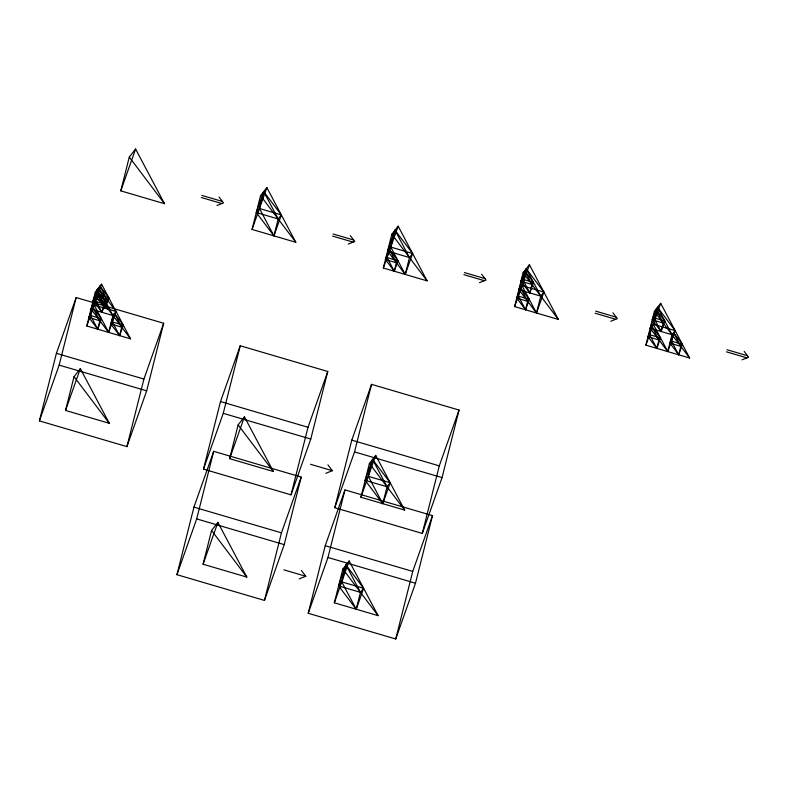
<?xml version="1.0" encoding="UTF-8"?>
<svg xmlns="http://www.w3.org/2000/svg" width="788" height="788" viewBox="0 0 788 788"><rect width="100%" height="100%" fill="white"/><g stroke="black" fill="none" stroke-linecap="round" stroke-linejoin="round"><path stroke-width="1.18" d="M39.4 420.9L56.401 353.339L76.16 297.549L163.677 323.267L146.676 390.828L126.917 446.619L39.4 420.9L59.159 365.11L76.16 297.549M65.532 410.44L74.033 376.654L80.346 368.597L109.286 423.304L65.532 410.44L80.346 368.597M86.778 325.986L95.279 292.2L101.593 284.143L130.542 338.84L86.778 325.986L101.593 284.143M120.781 190.854L129.281 157.078L135.595 149.011L164.534 203.718L120.781 190.854L135.595 149.011M126.917 446.619L143.918 379.058L163.677 323.267M252.052 229.436L260.552 195.651L266.876 187.593L295.815 242.29L252.052 229.436L266.876 187.593M176.936 574.688L193.937 507.127L213.696 451.337L301.213 477.055L284.212 544.616L264.453 600.407L176.936 574.688L196.695 518.898L213.696 451.337M203.501 469.126L220.502 401.555L240.251 345.765L327.769 371.483L310.777 439.054L291.018 494.844L203.501 469.126L223.25 413.336L240.251 345.765M203.068 564.228L211.568 530.452L217.882 522.385L246.821 577.092L203.068 564.228L217.882 522.385M229.623 458.665L238.124 424.88L244.447 416.822L273.387 471.519L229.623 458.665L244.447 416.822M264.453 600.407L281.454 532.846L301.213 477.055M291.018 494.844L308.019 427.273L327.769 371.483M383.332 268.009L391.833 234.223L398.157 226.166L427.096 280.863L383.332 268.009L398.157 226.166M308.216 613.271L325.217 545.7L344.967 489.909L432.494 515.628L415.493 583.199L395.734 638.989L308.216 613.271L327.966 557.48L344.967 489.909M334.772 507.699L351.773 440.137L371.532 384.347L459.049 410.065L442.048 477.626L422.299 533.417L334.772 507.699L354.531 451.908L371.532 384.347M334.348 602.81L342.839 569.025L349.163 560.967L378.102 615.664L334.348 602.81L349.163 560.967M360.904 497.238L369.405 463.452L375.718 455.395L404.668 510.092L360.904 497.238L375.718 455.395M395.734 638.989L412.735 571.418L432.494 515.628M422.299 533.417L439.29 465.856L459.049 410.065M514.613 306.581L523.114 272.806L529.428 264.738L558.377 319.445L514.613 306.581L529.428 264.738M645.894 345.164L654.395 311.378L660.708 303.321L689.648 358.018L645.894 345.164L660.708 303.321M216.956 205.51L223.487 202.9L219.084 197.069M348.237 244.093L354.767 241.473L350.355 235.642M479.508 282.665L486.048 280.045L481.635 274.224M610.789 321.238L617.319 318.628L612.916 312.797M325.808 473.322L332.339 470.702L327.926 464.871M742.069 359.82L748.6 357.2L744.197 351.369M299.243 578.885L305.774 576.274L301.371 570.443M201.876 195.414L222.383 201.442M333.147 233.987L353.664 240.015M464.428 272.569L484.945 278.588M595.708 311.142L616.216 317.17M726.989 349.714L747.497 355.743M201.344 197.522L221.852 203.55M332.625 236.104L353.132 242.123M463.896 274.677L484.413 280.705M595.176 313.25L615.684 319.278M726.457 351.832L746.965 357.86M56.401 353.339L143.918 379.058M220.502 401.555L308.019 427.273M351.773 440.137L439.29 465.856M59.159 365.11L146.676 390.828M223.25 413.336L310.777 439.054M354.531 451.908L442.048 477.626M310.452 464.27L332.339 470.702M193.937 507.127L281.454 532.846M325.217 545.7L412.735 571.418M196.695 518.898L284.212 544.616M327.966 557.48L415.493 583.199M283.897 569.842L305.774 576.274M654.395 311.378L689.648 358.018M523.114 272.806L558.377 319.445M391.833 234.223L427.096 280.863M260.552 195.651L295.815 242.29M369.405 463.452L404.668 510.092M129.281 157.078L164.534 203.718M238.124 424.88L273.387 471.519M342.839 569.025L378.102 615.664M95.279 292.2L130.542 338.84M211.568 530.452L246.821 577.092M74.033 376.654L109.286 423.304M92.61 307.084L90.482 315.525L88.906 317.544L97.722 329.197L101.425 318.736L92.61 307.084L88.906 317.544L99.84 320.755L101.425 318.736L90.482 315.525L97.722 329.197L99.84 320.755L92.61 307.084M96.855 290.191L94.737 298.632L93.151 300.652L101.967 312.304L105.671 301.843L96.855 290.191L93.151 300.652L104.095 303.863L105.671 301.843L94.737 298.632L101.967 312.304L104.095 303.863L96.855 290.191M98.441 288.172L94.186 305.064L91.034 309.093L108.655 332.418L116.063 311.496L98.441 288.172L91.034 309.093L112.911 315.525L116.063 311.496L94.186 305.064L108.655 332.418L112.911 315.525L98.441 288.172M100.017 286.162L97.889 294.604L96.313 296.623L105.129 308.275L108.833 297.815L100.017 286.162L96.313 296.623L107.257 299.834L108.833 297.815L97.889 294.604L105.129 308.275L107.257 299.834L100.017 286.162M114.487 313.506L112.359 321.957L110.783 323.966L119.599 335.629L123.302 325.168L114.487 313.506L110.783 323.966L121.726 327.187L123.302 325.168L112.359 321.957L119.599 335.629L121.726 327.187L114.487 313.506M263.714 191.622L259.469 208.515L256.307 212.543L273.938 235.858L281.346 214.937L263.714 191.622L256.307 212.543L278.184 218.975L281.346 214.937L259.469 208.515L273.938 235.858L278.184 218.975L263.714 191.622M389.164 249.107L387.036 257.548L385.46 259.567L394.276 271.22L397.979 260.759L389.164 249.107L385.46 259.567L396.403 262.778L397.979 260.759L387.036 257.548L394.276 271.22L396.403 262.778L389.164 249.107M394.995 230.194L390.74 247.087L387.588 251.116L405.219 274.441L412.626 253.519L394.995 230.194L387.588 251.116L409.464 257.548L412.626 253.519L390.74 247.087L405.219 274.441L409.464 257.548L394.995 230.194M346.001 564.996L341.756 581.889L338.594 585.917L356.225 609.232L363.632 588.311L346.001 564.996L338.594 585.917L360.471 592.349L363.632 588.311L341.756 581.889L356.225 609.232L360.471 592.349L346.001 564.996M372.566 459.424L368.311 476.316L365.159 480.345L382.781 503.67L390.198 482.749L372.566 459.424L365.159 480.345L387.036 486.777L390.198 482.749L368.311 476.316L382.781 503.67L387.036 486.777L372.566 459.424M520.444 287.679L518.317 296.121L516.741 298.14L525.557 309.802L529.26 299.341L520.444 287.679L516.741 298.14L527.674 301.351L529.26 299.341L518.317 296.121L525.557 309.802L527.674 301.351L520.444 287.679M524.69 270.786L522.572 279.238L520.986 281.247L529.802 292.909L533.506 282.449L524.69 270.786L520.986 281.247L531.93 284.458L533.506 282.449L522.572 279.238L529.802 292.909L531.93 284.458L524.69 270.786M526.276 268.777L522.02 285.66L518.859 289.698L536.49 313.013L543.897 292.092L526.276 268.777L518.859 289.698L540.745 296.121L543.897 292.092L522.02 285.66L536.49 313.013L540.745 296.121L526.276 268.777M651.725 326.252L649.598 334.703L648.012 336.712L656.828 348.375L660.531 337.914L651.725 326.252L648.012 336.712L658.955 339.933L660.531 337.914L649.598 334.703L656.828 348.375L658.955 339.933L651.725 326.252M655.971 309.369L653.843 317.81L652.267 319.82L661.083 331.482L664.786 321.021L655.971 309.369L652.267 319.82L663.21 323.041L664.786 321.021L653.843 317.81L661.083 331.482L663.21 323.041L655.971 309.369M657.547 307.35L653.301 324.242L650.139 328.271L667.771 351.586L675.178 330.664L657.547 307.35L650.139 328.271L672.016 334.703L675.178 330.664L653.301 324.242L667.771 351.586L672.016 334.703L657.547 307.35M673.602 332.684L671.475 341.125L669.899 343.144L678.714 354.807L682.418 344.346L673.602 332.684L669.899 343.144L680.832 346.356L682.418 344.346L671.475 341.125L678.714 354.807L680.832 346.356L673.602 332.684"/></g></svg>
